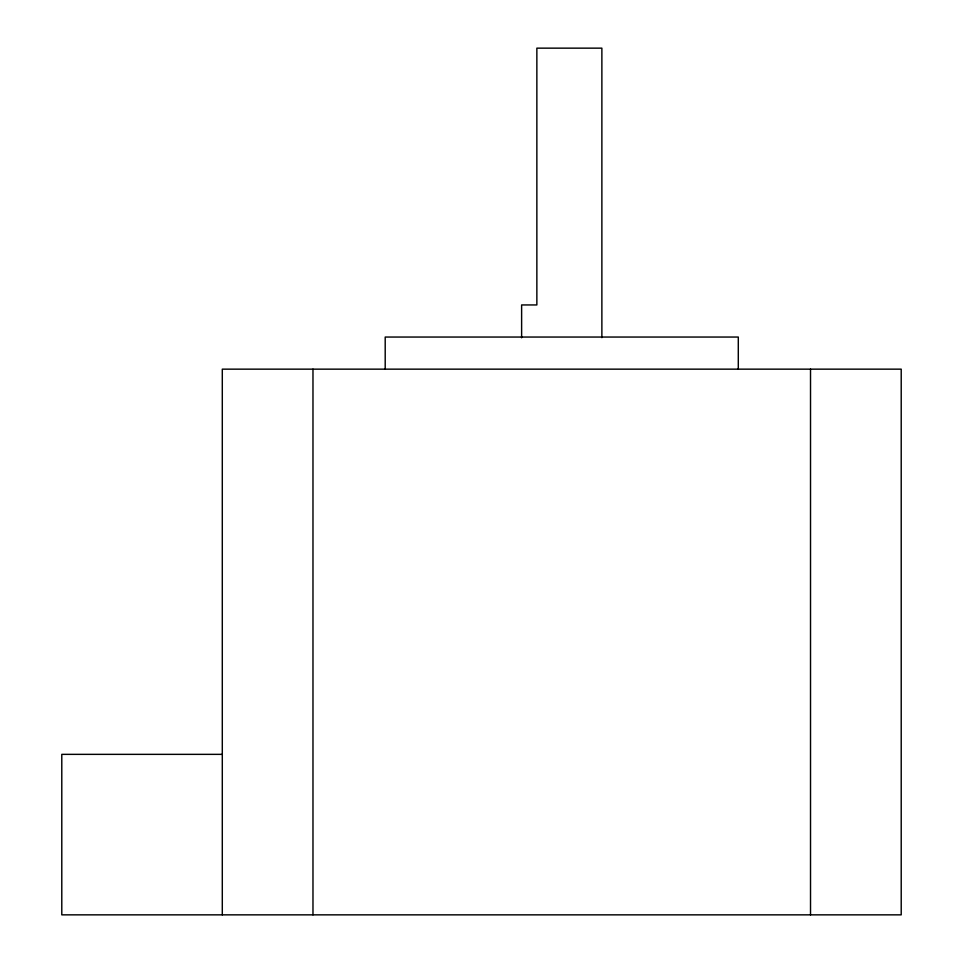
<?xml version="1.0" encoding="UTF-8"?>
<svg xmlns="http://www.w3.org/2000/svg" width="963" height="963" viewBox="0 0 963 963"><rect width="100%" height="100%" fill="white"/><g stroke="black" fill="none" stroke-linecap="round" stroke-linejoin="round"><path stroke-width="1.44" d="M222.297 754.354L61.788 754.354L61.788 914.85L901.212 914.85L901.212 369.154L222.297 369.154L222.297 914.85M810.521 369.154L810.521 914.85M738.296 369.154L738.296 337.05L385.2 337.05L385.2 369.154M601.875 337.652L601.875 48.15L536.86 48.15L536.86 304.946L521.621 304.946L521.621 337.796M312.975 369.154L312.975 914.85"/></g></svg>
